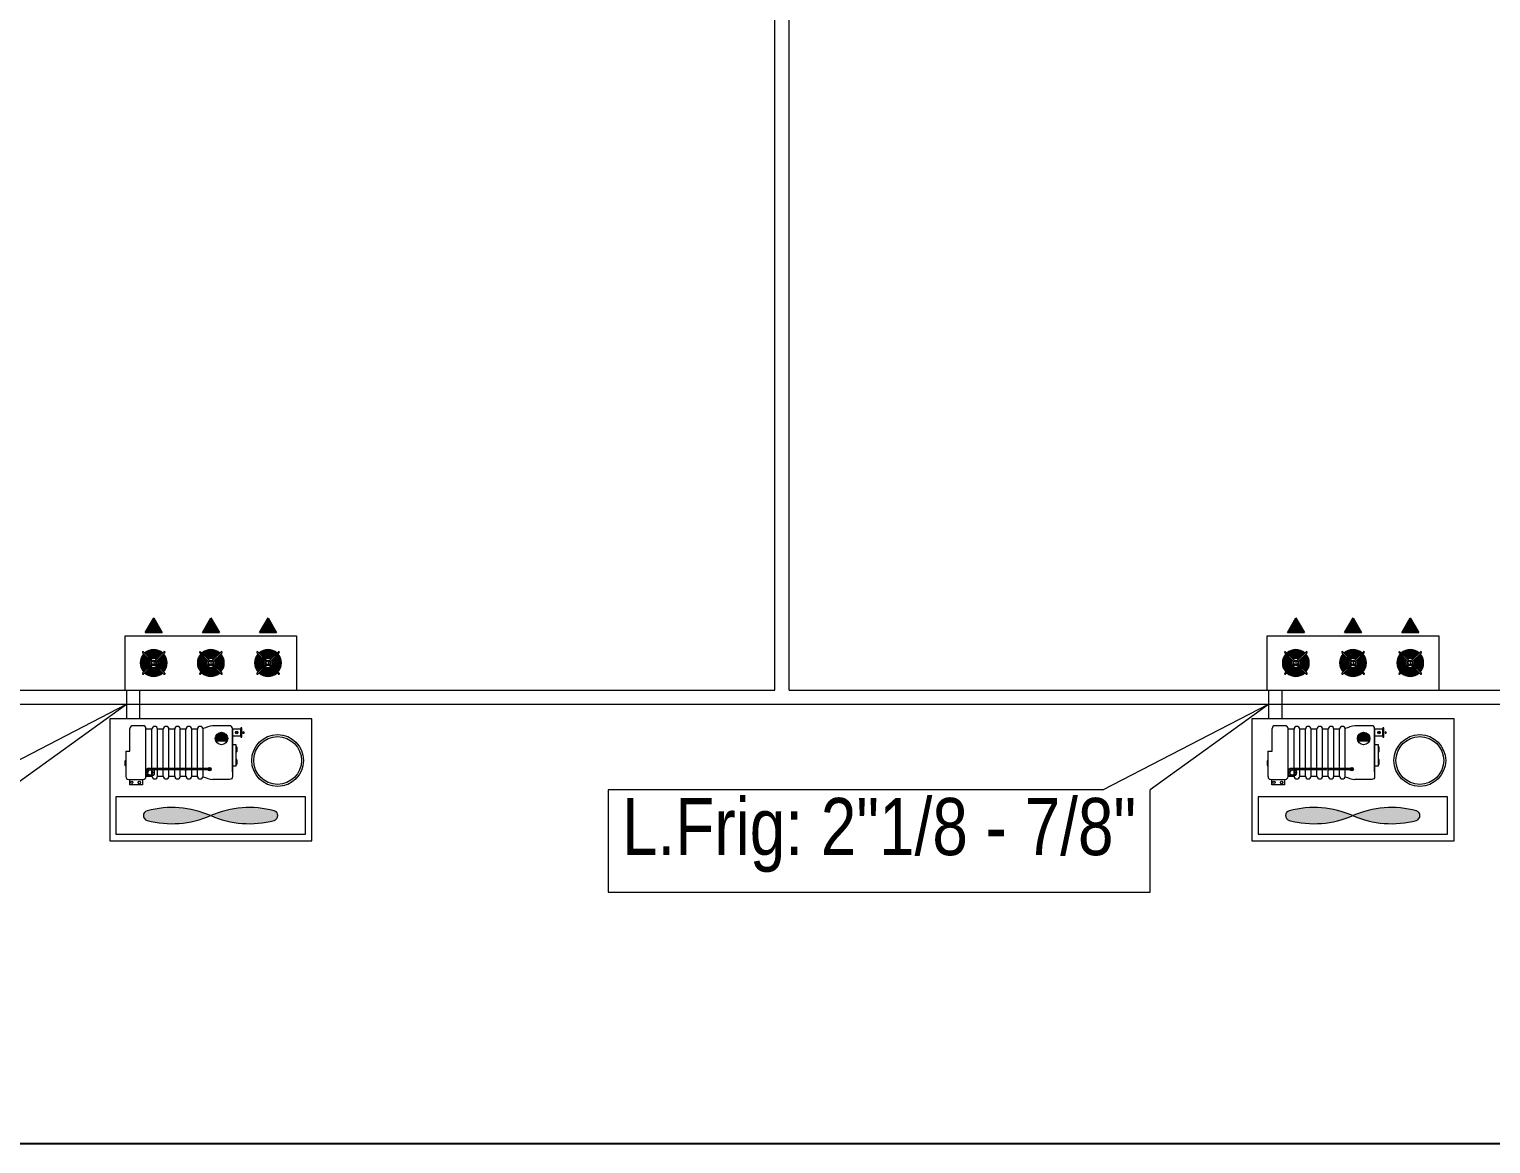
# Model space of a CAD drawing. Header units: millimetres. Extents: x 3417.1 to 3507.1, y 1298.2 to 1329.8.
# Drawn here: x 3467.01 to 3477.23, y 1298.18 to 1305.98 of the extents above; entities that cross this region are included whole.
import ezdxf

# ---------------------------------------------------------------- set-up
doc = ezdxf.new("R2010")
doc.units = ezdxf.units.MM
doc.linetypes.add('JIS_02_0.7', pattern=[1.35, 0.75, -0.6])
for name, color, linetype, lineweight in [('Contour', 7, 'Continuous', 9), ('Froid', 6, 'Continuous', 9), ('P.A.C', 112, 'Continuous', 13)]:
    doc.layers.add(name, color=color, linetype=linetype, lineweight=lineweight)
doc.styles.get("Standard").update_dxf_attribs({"font": 'arial.ttf'})

# ---------------------------------------------------------------- blocks, each defined once
blk = doc.blocks.new('GTEW')
at = {"layer": 'Froid'}
for points in [[(3467.817, 1301.759), (3467.936, 1301.759), (3467.876, 1301.86)], [(3468.217, 1301.759), (3468.336, 1301.759), (3468.276, 1301.86)], [(3468.617, 1301.759), (3468.736, 1301.759), (3468.676, 1301.86)], [(3475.807, 1301.759), (3475.926, 1301.759), (3475.866, 1301.86)], [(3476.207, 1301.759), (3476.326, 1301.759), (3476.266, 1301.86)], [(3476.607, 1301.759), (3476.726, 1301.759), (3476.666, 1301.86)]]:
    blk.add_hatch(color=256, dxfattribs=at).paths.add_polyline_path(points)
h = blk.add_hatch(color=256, dxfattribs=at)
h.dxf.hatch_style = 1
h.paths.add_polyline_path([(3468.39, 1301), (3468.309, 1301, -0.103921), (3468.306, 1301.017, -1), (3468.393, 1301.017, -0.103921)])
h = blk.add_hatch(color=256, dxfattribs=at)
h.dxf.hatch_style = 1
h.paths.add_polyline_path([(3468.508, 1301.055), (3468.503, 1301.053), (3468.503, 1301.064), (3468.508, 1301.062)])
h.paths.add_polyline_path([(3468.503, 1301.055), (3468.5, 1301.055), (3468.5, 1301.061), (3468.503, 1301.061)])
h.paths.add_polyline_path([(3468.503, 1301.053), (3468.5, 1301.053), (3468.5, 1301.055), (3468.503, 1301.055)])
h.paths.add_polyline_path([(3468.503, 1301.061), (3468.5, 1301.061), (3468.5, 1301.064), (3468.503, 1301.064)])
h = blk.add_hatch(color=256, dxfattribs=at)
h.dxf.hatch_style = 1
h.paths.add_polyline_path([(3476.38, 1301), (3476.299, 1301, -0.103921), (3476.296, 1301.017, -1), (3476.383, 1301.017, -0.103921)])
h = blk.add_hatch(color=256, dxfattribs=at)
h.dxf.hatch_style = 1
h.paths.add_polyline_path([(3476.498, 1301.055), (3476.493, 1301.053), (3476.493, 1301.064), (3476.498, 1301.062)])
h.paths.add_polyline_path([(3476.493, 1301.055), (3476.49, 1301.055), (3476.49, 1301.061), (3476.493, 1301.061)])
h.paths.add_polyline_path([(3476.493, 1301.053), (3476.49, 1301.053), (3476.49, 1301.055), (3476.493, 1301.055)])
h.paths.add_polyline_path([(3476.493, 1301.061), (3476.49, 1301.061), (3476.49, 1301.064), (3476.493, 1301.064)])
h = blk.add_hatch(color=256, dxfattribs=at)
h.dxf.hatch_style = 1
h.paths.add_polyline_path([(3467.834, 1300.757), (3467.834, 1300.754), (3467.823, 1300.754), (3467.823, 1300.775, 0.190781)])
h.paths.add_polyline_path([(3467.823, 1300.783), (3467.823, 1300.788, -0.414214), (3467.843, 1300.808), (3467.852, 1300.808, 0.376247)])
h.paths.add_polyline_path([(3467.863, 1300.805, 0.106016), (3467.852, 1300.808), (3467.863, 1300.808)])
h.paths.add_polyline_path([(3467.834, 1300.778), (3467.834, 1300.776, -0.041034), (3467.833, 1300.779, -0.427359), (3467.853, 1300.797, 0.398981)])
h = blk.add_hatch(color=256, dxfattribs=at)
h.dxf.hatch_style = 1
h.paths.add_polyline_path([(3468.259, 1300.802, -1), (3468.276, 1300.802, -1)])
h = blk.add_hatch(color=256, dxfattribs=at)
h.dxf.hatch_style = 1
h.paths.add_polyline_path([(3475.824, 1300.757), (3475.824, 1300.754), (3475.813, 1300.754), (3475.813, 1300.775, 0.190781)])
h.paths.add_polyline_path([(3475.813, 1300.783), (3475.813, 1300.788, -0.414214), (3475.833, 1300.808), (3475.842, 1300.808, 0.376247)])
h.paths.add_polyline_path([(3475.853, 1300.805, 0.106016), (3475.842, 1300.808), (3475.853, 1300.808)])
h.paths.add_polyline_path([(3475.824, 1300.778), (3475.824, 1300.776, -0.041034), (3475.823, 1300.779, -0.427359), (3475.843, 1300.797, 0.398981)])
h = blk.add_hatch(color=256, dxfattribs=at)
h.dxf.hatch_style = 1
h.paths.add_polyline_path([(3476.249, 1300.802, -1), (3476.266, 1300.802, -1)])
h = blk.add_hatch(color=256, dxfattribs=at)
h.dxf.hatch_style = 1
h.paths.add_polyline_path([(3467.863, 1300.754), (3467.839, 1300.754, -0.051406), (3467.834, 1300.757), (3467.834, 1300.776, 0.579239), (3467.863, 1300.765)])
h = blk.add_hatch(color=256, dxfattribs=at)
h.dxf.hatch_style = 1
h.paths.add_polyline_path([(3475.853, 1300.754), (3475.829, 1300.754, -0.051406), (3475.824, 1300.757), (3475.824, 1300.776, 0.579239), (3475.853, 1300.765)])
h = blk.add_hatch(color=256, dxfattribs=at)
h.dxf.hatch_style = 1
h.set_gradient(color1=(255, 0, 255), color2=(173, 173, 173), tint=1, name='SPHERICAL')
h.paths.add_polyline_path([(3468.274, 1300.478, 0.170197), (3468.718, 1300.444, 0.76774), (3468.718, 1300.512, 0.170197)])
h.paths.add_polyline_path([(3467.83, 1300.512, 0.76774), (3467.83, 1300.444, 0.170197), (3468.274, 1300.478, 0.170197)])
h = blk.add_hatch(color=256, dxfattribs=at)
h.dxf.hatch_style = 1
h.set_gradient(color1=(255, 0, 255), color2=(173, 173, 173), tint=1, name='SPHERICAL')
h.paths.add_polyline_path([(3476.264, 1300.478, 0.170197), (3476.708, 1300.444, 0.76774), (3476.708, 1300.512, 0.170197)])
h.paths.add_polyline_path([(3475.82, 1300.512, 0.76774), (3475.82, 1300.444, 0.170197), (3476.264, 1300.478, 0.170197)])
at = {"layer": 'Contour'}
for p, q in [((3472.221, 1301.356), (3472.221, 1311.156)), ((3472.321, 1301.356), (3472.321, 1311.156)), ((3464.331, 1301.356), (3472.221, 1301.356)), ((3472.321, 1301.356), (3480.211, 1301.356)), ((3424.281, 1301.256), (3504.281, 1301.256))]:
    blk.add_line(p, q, dxfattribs=at)
at = {"layer": 'Froid'}
for p, q in [((3467.817, 1301.759), (3467.876, 1301.86)), ((3467.876, 1301.86), (3467.936, 1301.759)), ((3468.217, 1301.759), (3468.276, 1301.86)), ((3468.276, 1301.86), (3468.336, 1301.759)), ((3468.617, 1301.759), (3468.676, 1301.86)), ((3468.676, 1301.86), (3468.736, 1301.759)), ((3475.807, 1301.759), (3475.866, 1301.86)), ((3475.866, 1301.86), (3475.926, 1301.759)), ((3476.207, 1301.759), (3476.266, 1301.86)), ((3476.266, 1301.86), (3476.326, 1301.759)), ((3476.607, 1301.759), (3476.666, 1301.86)), ((3476.666, 1301.86), (3476.726, 1301.759)), ((3467.676, 1301.735), (3468.876, 1301.735)), ((3467.676, 1301.356), (3467.676, 1301.735)), ((3467.817, 1301.759), (3467.936, 1301.759)), ((3468.217, 1301.759), (3468.336, 1301.759)), ((3468.617, 1301.759), (3468.736, 1301.759)), ((3468.876, 1301.735), (3468.876, 1301.356)), ((3475.666, 1301.735), (3476.866, 1301.735)), ((3475.666, 1301.356), (3475.666, 1301.735)), ((3475.807, 1301.759), (3475.926, 1301.759)), ((3476.207, 1301.759), (3476.326, 1301.759)), ((3476.607, 1301.759), (3476.726, 1301.759)), ((3476.866, 1301.735), (3476.866, 1301.356)), ((3467.676, 1301.356), (3468.876, 1301.356)), ((3467.777, 1301.356), (3467.777, 1301.154)), ((3475.666, 1301.356), (3476.866, 1301.356)), ((3475.767, 1301.356), (3475.767, 1301.154)), ((3467.802, 1301.106), (3467.73, 1301.106)), ((3475.792, 1301.106), (3475.72, 1301.106)), ((3467.71, 1300.928), (3467.71, 1301.086)), ((3467.822, 1300.75), (3467.822, 1301.086)), ((3467.863, 1300.754), (3467.863, 1301.082)), ((3467.903, 1300.754), (3467.903, 1301.082)), ((3467.943, 1300.754), (3467.943, 1301.082)), ((3467.983, 1300.754), (3467.983, 1301.082)), ((3468.023, 1300.754), (3468.023, 1301.082)), ((3468.062, 1300.754), (3468.062, 1301.082)), ((3468.102, 1300.754), (3468.102, 1301.082)), ((3468.142, 1300.754), (3468.142, 1301.082)), ((3468.182, 1300.754), (3468.182, 1301.082)), ((3468.222, 1301.086), (3468.221, 1301.086)), ((3468.222, 1300.754), (3468.222, 1301.082)), ((3468.5, 1301.064), (3468.503, 1301.064)), ((3468.5, 1301.062), (3468.5, 1301.055)), ((3468.503, 1301.061), (3468.5, 1301.061)), ((3468.503, 1301.055), (3468.5, 1301.055)), ((3468.5, 1301.053), (3468.503, 1301.053)), ((3468.503, 1301.064), (3468.503, 1301.053)), ((3468.508, 1301.062), (3468.503, 1301.064)), ((3468.503, 1301.053), (3468.508, 1301.055)), ((3468.508, 1301.055), (3468.508, 1301.062)), ((3475.7, 1300.928), (3475.7, 1301.086)), ((3475.812, 1300.75), (3475.812, 1301.086)), ((3475.853, 1300.754), (3475.853, 1301.082)), ((3475.893, 1300.754), (3475.893, 1301.082)), ((3475.933, 1300.754), (3475.933, 1301.082)), ((3475.973, 1300.754), (3475.973, 1301.082)), ((3476.013, 1300.754), (3476.013, 1301.082)), ((3476.052, 1300.754), (3476.052, 1301.082)), ((3476.092, 1300.754), (3476.092, 1301.082)), ((3476.132, 1300.754), (3476.132, 1301.082)), ((3476.172, 1300.754), (3476.172, 1301.082)), ((3476.212, 1301.086), (3476.211, 1301.086)), ((3476.212, 1300.754), (3476.212, 1301.082)), ((3476.49, 1301.064), (3476.493, 1301.064)), ((3476.49, 1301.062), (3476.49, 1301.055)), ((3476.493, 1301.061), (3476.49, 1301.061)), ((3476.493, 1301.055), (3476.49, 1301.055)), ((3476.49, 1301.053), (3476.493, 1301.053)), ((3476.493, 1301.064), (3476.493, 1301.053)), ((3476.498, 1301.062), (3476.493, 1301.064)), ((3476.493, 1301.053), (3476.498, 1301.055)), ((3476.498, 1301.055), (3476.498, 1301.062)), ((3467.681, 1300.928), (3467.681, 1300.75)), ((3467.681, 1300.928), (3467.71, 1300.928)), ((3468.309, 1301), (3468.39, 1301)), ((3468.459, 1300.948), (3468.453, 1300.948)), ((3468.453, 1300.94), (3468.459, 1300.94)), ((3468.459, 1300.934), (3468.453, 1300.934)), ((3475.671, 1300.928), (3475.671, 1300.75)), ((3475.671, 1300.928), (3475.7, 1300.928)), ((3476.299, 1301), (3476.38, 1301)), ((3476.449, 1300.948), (3476.443, 1300.948)), ((3476.443, 1300.94), (3476.449, 1300.94)), ((3476.449, 1300.934), (3476.443, 1300.934)), ((3467.675, 1300.852), (3467.681, 1300.852)), ((3467.681, 1300.845), (3467.675, 1300.845)), ((3467.675, 1300.838), (3467.681, 1300.838)), ((3468.257, 1300.808), (3467.843, 1300.808)), ((3468.459, 1300.859), (3468.453, 1300.859)), ((3468.453, 1300.852), (3468.456, 1300.852)), ((3468.453, 1300.852), (3468.459, 1300.852)), ((3468.459, 1300.845), (3468.453, 1300.845)), ((3475.665, 1300.852), (3475.671, 1300.852)), ((3475.671, 1300.845), (3475.665, 1300.845)), ((3475.665, 1300.838), (3475.671, 1300.838)), ((3476.247, 1300.808), (3475.833, 1300.808)), ((3476.449, 1300.859), (3476.443, 1300.859)), ((3476.443, 1300.852), (3476.446, 1300.852)), ((3476.443, 1300.852), (3476.449, 1300.852)), ((3476.449, 1300.845), (3476.443, 1300.845)), ((3467.701, 1300.73), (3467.802, 1300.73)), ((3468.091, 1300.797), (3467.874, 1300.797)), ((3468.256, 1300.797), (3468.106, 1300.797)), ((3468.222, 1300.75), (3468.221, 1300.75)), ((3475.691, 1300.73), (3475.792, 1300.73)), ((3476.081, 1300.797), (3475.864, 1300.797)), ((3476.246, 1300.797), (3476.096, 1300.797)), ((3476.212, 1300.75), (3476.211, 1300.75))]:
    blk.add_line(p, q, dxfattribs=at)
at = {"layer": 'Froid', "linetype": 'JIS_02_0.7'}
for p, q in [((3467.685, 1301.356), (3467.685, 1301.154)), ((3475.675, 1301.356), (3475.675, 1301.154))]:
    blk.add_line(p, q, dxfattribs=at)
at = {"layer": 'Froid', "color": 8}
for p, q in [((3466.526, 1300.657), (3467.685, 1301.256)), ((3467.685, 1301.255), (3466.857, 1300.657)), ((3474.516, 1300.657), (3475.675, 1301.256)), ((3475.675, 1301.255), (3474.847, 1300.657))]:
    blk.add_line(p, q, dxfattribs=at)
at = {"layer": 'Froid', "ltscale": 0.1}
for points in [[(3467.569, 1300.301), (3468.983, 1300.301), (3468.983, 1301.154), (3467.569, 1301.154)], [(3475.559, 1300.301), (3476.973, 1300.301), (3476.973, 1301.154), (3475.559, 1301.154)]]:
    blk.add_lwpolyline(points, close=True, dxfattribs=at)
at = {"layer": 'Froid'}
for points in [[(3468.427, 1300.784), (3468.427, 1301.086, 0.414214), (3468.407, 1301.106), (3468.288, 1301.106)], [(3476.417, 1300.784), (3476.417, 1301.086, 0.414214), (3476.397, 1301.106), (3476.278, 1301.106)], [(3468.427, 1301.052), (3468.427, 1300.75, -0.414214), (3468.407, 1300.73), (3468.288, 1300.73)], [(3476.417, 1301.052), (3476.417, 1300.75, -0.414214), (3476.397, 1300.73), (3476.278, 1300.73)]]:
    blk.add_lwpolyline(points, format="xyb", dxfattribs=at)
for points in [[(3467.863, 1301.082), (3467.822, 1301.082)], [(3467.943, 1301.082), (3467.903, 1301.082)], [(3468.023, 1301.082), (3467.983, 1301.082)], [(3468.102, 1301.082), (3468.062, 1301.082)], [(3468.182, 1301.082), (3468.142, 1301.082)], [(3468.5, 1301.064), (3468.5, 1301.053)], [(3475.853, 1301.082), (3475.812, 1301.082)], [(3475.933, 1301.082), (3475.893, 1301.082)], [(3476.013, 1301.082), (3475.973, 1301.082)], [(3476.092, 1301.082), (3476.052, 1301.082)], [(3476.172, 1301.082), (3476.132, 1301.082)], [(3476.49, 1301.064), (3476.49, 1301.053)], [(3467.822, 1300.754), (3467.863, 1300.754)], [(3467.903, 1300.754), (3467.943, 1300.754)], [(3467.983, 1300.754), (3468.023, 1300.754)], [(3468.062, 1300.754), (3468.102, 1300.754)], [(3468.142, 1300.754), (3468.182, 1300.754)], [(3475.812, 1300.754), (3475.853, 1300.754)], [(3475.893, 1300.754), (3475.933, 1300.754)], [(3475.973, 1300.754), (3476.013, 1300.754)], [(3476.052, 1300.754), (3476.092, 1300.754)], [(3476.132, 1300.754), (3476.172, 1300.754)]]:
    blk.add_lwpolyline(points, dxfattribs=at)
for points in [[(3468.427, 1301.036), (3468.485, 1301.036), (3468.485, 1301.082), (3468.427, 1301.082)], [(3468.485, 1301.025), (3468.492, 1301.025), (3468.492, 1301.092), (3468.485, 1301.092)], [(3476.417, 1301.036), (3476.475, 1301.036), (3476.475, 1301.082), (3476.417, 1301.082)], [(3476.475, 1301.025), (3476.482, 1301.025), (3476.482, 1301.092), (3476.475, 1301.092)], [(3468.427, 1300.826), (3468.453, 1300.826), (3468.453, 1300.972), (3468.427, 1300.972)], [(3476.417, 1300.826), (3476.443, 1300.826), (3476.443, 1300.972), (3476.417, 1300.972)], [(3467.709, 1300.73), (3467.797, 1300.73), (3467.797, 1300.692), (3467.709, 1300.692)], [(3475.699, 1300.73), (3475.787, 1300.73), (3475.787, 1300.692), (3475.699, 1300.692)], [(3467.612, 1300.348), (3468.937, 1300.348), (3468.937, 1300.608), (3467.612, 1300.608)], [(3475.602, 1300.348), (3476.927, 1300.348), (3476.927, 1300.608), (3475.602, 1300.608)]]:
    blk.add_lwpolyline(points, close=True, dxfattribs=at)
for points in [[(3468.459, 1300.928), (3468.459, 1300.954, 0.414214), (3468.455, 1300.958), (3468.453, 1300.958), (3468.453, 1300.924), (3468.455, 1300.924, 0.414214)], [(3476.449, 1300.928), (3476.449, 1300.954, 0.414214), (3476.445, 1300.958), (3476.443, 1300.958), (3476.443, 1300.924), (3476.445, 1300.924, 0.414214)], [(3467.675, 1300.857), (3467.675, 1300.831, 0.414214), (3467.679, 1300.827), (3467.681, 1300.827), (3467.681, 1300.861), (3467.679, 1300.861, 0.414214)], [(3468.459, 1300.839), (3468.459, 1300.866, 0.414214), (3468.455, 1300.87), (3468.453, 1300.87), (3468.453, 1300.835), (3468.455, 1300.835, 0.414214)], [(3475.665, 1300.857), (3475.665, 1300.831, 0.414214), (3475.669, 1300.827), (3475.671, 1300.827), (3475.671, 1300.861), (3475.669, 1300.861, 0.414214)], [(3476.449, 1300.839), (3476.449, 1300.866, 0.414214), (3476.445, 1300.87), (3476.443, 1300.87), (3476.443, 1300.835), (3476.445, 1300.835, 0.414214)]]:
    blk.add_lwpolyline(points, format="xyb", close=True, dxfattribs=at)
at = {"layer": 'Froid', "color": 8}
blk.add_lwpolyline([(3474.516, 1300.657), (3471.056, 1300.657), (3471.056, 1299.943), (3474.847, 1299.943), (3474.847, 1300.657)], dxfattribs=at)
at = {"layer": 'Froid'}
for centre, radius in [((3468.35, 1301.017), 0.0438), ((3468.457, 1301.059), 0.00872), ((3468.457, 1301.059), 0.00701), ((3468.457, 1301.059), 0.00439), ((3468.457, 1301.059), 0.00261), ((3468.743, 1300.863), 0.181), ((3468.743, 1300.863), 0.167), ((3476.34, 1301.017), 0.0438), ((3476.447, 1301.059), 0.00872), ((3476.447, 1301.059), 0.00701), ((3476.447, 1301.059), 0.00439), ((3476.447, 1301.059), 0.00261), ((3476.733, 1300.863), 0.181), ((3476.733, 1300.863), 0.167), ((3467.852, 1300.779), 0.0285), ((3468.267, 1300.802), 0.0121), ((3468.267, 1300.802), 0.0087), ((3475.842, 1300.779), 0.0285), ((3476.257, 1300.802), 0.0121), ((3476.257, 1300.802), 0.0087), ((3467.723, 1300.71), 0.00794), ((3467.776, 1300.709), 0.00852), ((3467.852, 1300.779), 0.0183), ((3475.713, 1300.71), 0.00794), ((3475.766, 1300.709), 0.00852), ((3475.842, 1300.779), 0.0183)]:
    blk.add_circle(centre, radius, dxfattribs=at)
for centre, radius, start, end in [((3467.73, 1301.086), 0.0199, 90, 180), ((3467.802, 1301.086), 0.0199, 0, 90), ((3468.374, 1300.701), 0.414, 101.9747, 111.5456), ((3475.72, 1301.086), 0.0199, 90, 180), ((3475.792, 1301.086), 0.0199, 0, 90), ((3476.364, 1300.701), 0.414, 101.9747, 111.5456), ((3467.883, 1301.082), 0.0199, 0, 180), ((3467.963, 1301.082), 0.0199, 0, 180), ((3468.043, 1301.082), 0.0199, 0, 180), ((3468.122, 1301.082), 0.0199, 0, 180), ((3468.202, 1301.082), 0.0199, 0, 180), ((3475.873, 1301.082), 0.0199, 0, 180), ((3475.953, 1301.082), 0.0199, 0, 180), ((3476.033, 1301.082), 0.0199, 0, 180), ((3476.112, 1301.082), 0.0199, 0, 180), ((3476.192, 1301.082), 0.0199, 0, 180), ((3467.843, 1300.788), 0.0199, 90, 180), ((3475.833, 1300.788), 0.0199, 90, 180), ((3467.701, 1300.75), 0.0199, 180, 270), ((3467.802, 1300.75), 0.0199, 270, 0), ((3467.854, 1300.778), 0.0199, 90, 180), ((3467.883, 1300.754), 0.0199, 180, 0), ((3467.963, 1300.754), 0.0199, 180, 0), ((3468.043, 1300.754), 0.0199, 180, 0), ((3468.091, 1300.795), 0.00199, 0, 90), ((3468.122, 1300.754), 0.0199, 180, 0), ((3468.106, 1300.795), 0.00199, 90, 180), ((3468.202, 1300.754), 0.0199, 180, 0), ((3468.374, 1301.134), 0.414, 248.4544, 258.0253), ((3475.691, 1300.75), 0.0199, 180, 270), ((3475.792, 1300.75), 0.0199, 270, 0), ((3475.844, 1300.778), 0.0199, 90, 180), ((3475.873, 1300.754), 0.0199, 180, 0), ((3475.953, 1300.754), 0.0199, 180, 0), ((3476.033, 1300.754), 0.0199, 180, 0), ((3476.081, 1300.795), 0.00199, 0, 90), ((3476.112, 1300.754), 0.0199, 180, 0), ((3476.096, 1300.795), 0.00199, 90, 180), ((3476.192, 1300.754), 0.0199, 180, 0), ((3476.364, 1301.134), 0.414, 248.4544, 258.0253), ((3467.839, 1300.478), 0.035, 104.9702, 255.0298), ((3468.004, 1299.861), 0.673, 66.3341, 104.9702), ((3468.545, 1299.861), 0.673, 75.0298, 113.6659), ((3468.709, 1300.478), 0.035, 284.9702, 75.0298), ((3475.829, 1300.478), 0.035, 104.9702, 255.0298), ((3475.994, 1299.861), 0.673, 66.3341, 104.9702), ((3476.535, 1299.861), 0.673, 75.0298, 113.6659), ((3476.699, 1300.478), 0.035, 284.9702, 75.0298), ((3468.004, 1301.094), 0.673, 255.0298, 293.6659), ((3468.545, 1301.094), 0.673, 246.3341, 284.9702), ((3475.994, 1301.094), 0.673, 255.0298, 293.6659), ((3476.535, 1301.094), 0.673, 246.3341, 284.9702)]:
    blk.add_arc(centre, radius, start, end, dxfattribs=at)
at = {"layer": 'P.A.C'}
for p, q in [((3467.86, 1301.556), (3467.798, 1301.617)), ((3467.866, 1301.562), (3467.804, 1301.624)), ((3467.886, 1301.562), (3467.948, 1301.624)), ((3467.893, 1301.556), (3467.954, 1301.617)), ((3468.26, 1301.556), (3468.198, 1301.617)), ((3468.266, 1301.562), (3468.204, 1301.624)), ((3468.286, 1301.562), (3468.348, 1301.624)), ((3468.293, 1301.556), (3468.354, 1301.617)), ((3468.66, 1301.556), (3468.598, 1301.617)), ((3468.666, 1301.562), (3468.604, 1301.624)), ((3468.686, 1301.562), (3468.748, 1301.624)), ((3468.693, 1301.556), (3468.754, 1301.617)), ((3475.85, 1301.556), (3475.788, 1301.617)), ((3475.856, 1301.562), (3475.794, 1301.624)), ((3475.876, 1301.562), (3475.938, 1301.624)), ((3475.883, 1301.556), (3475.944, 1301.617)), ((3476.25, 1301.556), (3476.188, 1301.617)), ((3476.256, 1301.562), (3476.194, 1301.624)), ((3476.276, 1301.562), (3476.338, 1301.624)), ((3476.283, 1301.556), (3476.344, 1301.617)), ((3476.65, 1301.556), (3476.588, 1301.617)), ((3476.656, 1301.562), (3476.594, 1301.624)), ((3476.676, 1301.562), (3476.738, 1301.624)), ((3476.683, 1301.556), (3476.744, 1301.617)), ((3467.86, 1301.535), (3467.798, 1301.473)), ((3467.866, 1301.529), (3467.804, 1301.467)), ((3467.867, 1301.555), (3467.858, 1301.545)), ((3467.867, 1301.536), (3467.858, 1301.545)), ((3467.867, 1301.555), (3467.876, 1301.564)), ((3467.867, 1301.536), (3467.876, 1301.527)), ((3467.885, 1301.555), (3467.876, 1301.564)), ((3467.876, 1301.564), (3467.876, 1301.527)), ((3467.885, 1301.536), (3467.876, 1301.527)), ((3467.885, 1301.555), (3467.895, 1301.545)), ((3467.885, 1301.536), (3467.895, 1301.545)), ((3467.886, 1301.529), (3467.948, 1301.467)), ((3467.893, 1301.535), (3467.954, 1301.473)), ((3468.26, 1301.535), (3468.198, 1301.473)), ((3468.266, 1301.529), (3468.204, 1301.467)), ((3468.267, 1301.555), (3468.258, 1301.545)), ((3468.267, 1301.536), (3468.258, 1301.545)), ((3468.267, 1301.555), (3468.276, 1301.564)), ((3468.267, 1301.536), (3468.276, 1301.527)), ((3468.285, 1301.555), (3468.276, 1301.564)), ((3468.276, 1301.564), (3468.276, 1301.527)), ((3468.285, 1301.536), (3468.276, 1301.527)), ((3468.285, 1301.555), (3468.295, 1301.545)), ((3468.285, 1301.536), (3468.295, 1301.545)), ((3468.286, 1301.529), (3468.348, 1301.467)), ((3468.293, 1301.535), (3468.354, 1301.473)), ((3468.66, 1301.535), (3468.598, 1301.473)), ((3468.666, 1301.529), (3468.604, 1301.467)), ((3468.667, 1301.555), (3468.658, 1301.545)), ((3468.667, 1301.536), (3468.658, 1301.545)), ((3468.667, 1301.555), (3468.676, 1301.564)), ((3468.667, 1301.536), (3468.676, 1301.527)), ((3468.685, 1301.555), (3468.676, 1301.564)), ((3468.676, 1301.564), (3468.676, 1301.527)), ((3468.685, 1301.536), (3468.676, 1301.527)), ((3468.685, 1301.555), (3468.695, 1301.545)), ((3468.685, 1301.536), (3468.695, 1301.545)), ((3468.686, 1301.529), (3468.748, 1301.467)), ((3468.693, 1301.535), (3468.754, 1301.473)), ((3475.85, 1301.535), (3475.788, 1301.473)), ((3475.856, 1301.529), (3475.794, 1301.467)), ((3475.857, 1301.555), (3475.848, 1301.545)), ((3475.857, 1301.536), (3475.848, 1301.545)), ((3475.857, 1301.555), (3475.866, 1301.564)), ((3475.857, 1301.536), (3475.866, 1301.527)), ((3475.875, 1301.555), (3475.866, 1301.564)), ((3475.866, 1301.564), (3475.866, 1301.527)), ((3475.875, 1301.536), (3475.866, 1301.527)), ((3475.875, 1301.555), (3475.885, 1301.545)), ((3475.875, 1301.536), (3475.885, 1301.545)), ((3475.876, 1301.529), (3475.938, 1301.467)), ((3475.883, 1301.535), (3475.944, 1301.473)), ((3476.25, 1301.535), (3476.188, 1301.473)), ((3476.256, 1301.529), (3476.194, 1301.467)), ((3476.257, 1301.555), (3476.248, 1301.545)), ((3476.257, 1301.536), (3476.248, 1301.545)), ((3476.257, 1301.555), (3476.266, 1301.564)), ((3476.257, 1301.536), (3476.266, 1301.527)), ((3476.275, 1301.555), (3476.266, 1301.564)), ((3476.266, 1301.564), (3476.266, 1301.527)), ((3476.275, 1301.536), (3476.266, 1301.527)), ((3476.275, 1301.555), (3476.285, 1301.545)), ((3476.275, 1301.536), (3476.285, 1301.545)), ((3476.276, 1301.529), (3476.338, 1301.467)), ((3476.283, 1301.535), (3476.344, 1301.473)), ((3476.65, 1301.535), (3476.588, 1301.473)), ((3476.656, 1301.529), (3476.594, 1301.467)), ((3476.657, 1301.555), (3476.648, 1301.545)), ((3476.657, 1301.536), (3476.648, 1301.545)), ((3476.657, 1301.555), (3476.666, 1301.564)), ((3476.657, 1301.536), (3476.666, 1301.527)), ((3476.675, 1301.555), (3476.666, 1301.564)), ((3476.666, 1301.564), (3476.666, 1301.527)), ((3476.675, 1301.536), (3476.666, 1301.527)), ((3476.675, 1301.555), (3476.685, 1301.545)), ((3476.675, 1301.536), (3476.685, 1301.545)), ((3476.676, 1301.529), (3476.738, 1301.467)), ((3476.683, 1301.535), (3476.744, 1301.473))]:
    blk.add_line(p, q, dxfattribs=at)
for centre, radius in [((3467.801, 1301.621), 0.00189), ((3467.951, 1301.621), 0.00189), ((3468.201, 1301.621), 0.00189), ((3468.351, 1301.621), 0.00189), ((3468.601, 1301.621), 0.00189), ((3468.751, 1301.621), 0.00189), ((3475.791, 1301.621), 0.00189), ((3475.941, 1301.621), 0.00189), ((3476.191, 1301.621), 0.00189), ((3476.341, 1301.621), 0.00189), ((3476.591, 1301.621), 0.00189), ((3476.741, 1301.621), 0.00189), ((3467.876, 1301.545), 0.0194), ((3468.276, 1301.545), 0.0194), ((3468.676, 1301.545), 0.0194), ((3475.866, 1301.545), 0.0194), ((3476.266, 1301.545), 0.0194), ((3476.666, 1301.545), 0.0194), ((3467.801, 1301.47), 0.00189), ((3467.951, 1301.47), 0.00189), ((3468.201, 1301.47), 0.00189), ((3468.351, 1301.47), 0.00189), ((3468.601, 1301.47), 0.00189), ((3468.751, 1301.47), 0.00189), ((3475.791, 1301.47), 0.00189), ((3475.941, 1301.47), 0.00189), ((3476.191, 1301.47), 0.00189), ((3476.341, 1301.47), 0.00189), ((3476.591, 1301.47), 0.00189), ((3476.741, 1301.47), 0.00189)]:
    blk.add_circle(centre, radius, dxfattribs=at)
for centre, start, end in [((3467.801, 1301.621), 45, 225), ((3467.951, 1301.621), 315, 135), ((3468.201, 1301.621), 45, 225), ((3468.351, 1301.621), 315, 135), ((3468.601, 1301.621), 45, 225), ((3468.751, 1301.621), 315, 135), ((3475.791, 1301.621), 45, 225), ((3475.941, 1301.621), 315, 135), ((3476.191, 1301.621), 45, 225), ((3476.341, 1301.621), 315, 135), ((3476.591, 1301.621), 45, 225), ((3476.741, 1301.621), 315, 135), ((3467.801, 1301.47), 135, 315), ((3467.951, 1301.47), 225, 45), ((3468.201, 1301.47), 135, 315), ((3468.351, 1301.47), 225, 45), ((3468.601, 1301.47), 135, 315), ((3468.751, 1301.47), 225, 45), ((3475.791, 1301.47), 135, 315), ((3475.941, 1301.47), 225, 45), ((3476.191, 1301.47), 135, 315), ((3476.341, 1301.47), 225, 45), ((3476.591, 1301.47), 135, 315), ((3476.741, 1301.47), 225, 45)]:
    blk.add_arc(centre, 0.00436, start, end, dxfattribs=at)
at = {"layer": 'P.A.C', "color": 6}
for centre, radius, start, end in [((3467.876, 1301.545), 0.0939, 47.6609, 132.3391), ((3467.876, 1301.545), 0.0877, 47.8494, 132.1506), ((3467.876, 1301.545), 0.0815, 48.0668, 131.9332), ((3467.876, 1301.545), 0.0753, 48.32, 131.68), ((3468.276, 1301.545), 0.0939, 47.6609, 132.3391), ((3468.276, 1301.545), 0.0877, 47.8494, 132.1506), ((3468.276, 1301.545), 0.0815, 48.0668, 131.9332), ((3468.276, 1301.545), 0.0753, 48.32, 131.68), ((3468.676, 1301.545), 0.0939, 47.6609, 132.3391), ((3468.676, 1301.545), 0.0877, 47.8494, 132.1506), ((3468.676, 1301.545), 0.0815, 48.0668, 131.9332), ((3468.676, 1301.545), 0.0753, 48.32, 131.68), ((3475.866, 1301.545), 0.0939, 47.6609, 132.3391), ((3475.866, 1301.545), 0.0877, 47.8494, 132.1506), ((3475.866, 1301.545), 0.0815, 48.0668, 131.9332), ((3475.866, 1301.545), 0.0753, 48.32, 131.68), ((3476.266, 1301.545), 0.0939, 47.6609, 132.3391), ((3476.266, 1301.545), 0.0877, 47.8494, 132.1506), ((3476.266, 1301.545), 0.0815, 48.0668, 131.9332), ((3476.266, 1301.545), 0.0753, 48.32, 131.68), ((3476.666, 1301.545), 0.0939, 47.6609, 132.3391), ((3476.666, 1301.545), 0.0877, 47.8494, 132.1506), ((3476.666, 1301.545), 0.0815, 48.0668, 131.9332), ((3476.666, 1301.545), 0.0753, 48.32, 131.68), ((3467.876, 1301.545), 0.0939, 137.6609, 222.3391), ((3467.876, 1301.545), 0.0877, 137.8494, 222.1506), ((3467.876, 1301.545), 0.0815, 138.0668, 221.9332), ((3467.876, 1301.545), 0.0753, 138.32, 221.68), ((3467.876, 1301.545), 0.0691, 138.6189, 221.3811), ((3467.876, 1301.545), 0.0629, 138.9769, 221.0231), ((3467.876, 1301.545), 0.0567, 139.4136, 220.5864), ((3467.876, 1301.545), 0.0505, 139.9582, 220.0418), ((3467.876, 1301.545), 0.0691, 48.6189, 131.3811), ((3467.876, 1301.545), 0.0442, 140.6565, 219.3435), ((3467.876, 1301.545), 0.0629, 48.9769, 131.0231), ((3467.876, 1301.545), 0.038, 141.584, 218.416), ((3467.876, 1301.545), 0.0567, 49.4136, 130.5864), ((3467.876, 1301.545), 0.0505, 49.9582, 130.0418), ((3467.876, 1301.545), 0.0318, 142.8767, 217.1233), ((3467.876, 1301.545), 0.0442, 50.6565, 129.3435), ((3467.876, 1301.545), 0.038, 51.584, 128.416), ((3467.876, 1301.545), 0.038, 231.584, 308.416), ((3467.876, 1301.545), 0.0318, 52.8767, 127.1233), ((3467.876, 1301.545), 0.0318, 232.8767, 307.1233), ((3467.876, 1301.545), 0.0318, 322.8767, 37.1233), ((3467.876, 1301.545), 0.038, 321.584, 38.416), ((3467.876, 1301.545), 0.0442, 320.6565, 39.3435), ((3467.876, 1301.545), 0.0505, 319.9582, 40.0418), ((3467.876, 1301.545), 0.0567, 319.4136, 40.5864), ((3467.876, 1301.545), 0.0629, 318.9769, 41.0231), ((3467.876, 1301.545), 0.0691, 318.6189, 41.3811), ((3467.876, 1301.545), 0.0753, 318.32, 41.68), ((3467.876, 1301.545), 0.0815, 318.0668, 41.9332), ((3467.876, 1301.545), 0.0877, 317.8494, 42.1506), ((3467.876, 1301.545), 0.0939, 317.6609, 42.3391), ((3468.276, 1301.545), 0.0939, 137.6609, 222.3391), ((3468.276, 1301.545), 0.0877, 137.8494, 222.1506), ((3468.276, 1301.545), 0.0815, 138.0668, 221.9332), ((3468.276, 1301.545), 0.0753, 138.32, 221.68), ((3468.276, 1301.545), 0.0691, 138.6189, 221.3811), ((3468.276, 1301.545), 0.0629, 138.9769, 221.0231), ((3468.276, 1301.545), 0.0567, 139.4136, 220.5864), ((3468.276, 1301.545), 0.0505, 139.9582, 220.0418), ((3468.276, 1301.545), 0.0691, 48.6189, 131.3811), ((3468.276, 1301.545), 0.0442, 140.6565, 219.3435), ((3468.276, 1301.545), 0.0629, 48.9769, 131.0231), ((3468.276, 1301.545), 0.038, 141.584, 218.416), ((3468.276, 1301.545), 0.0567, 49.4136, 130.5864), ((3468.276, 1301.545), 0.0505, 49.9582, 130.0418), ((3468.276, 1301.545), 0.0318, 142.8767, 217.1233), ((3468.276, 1301.545), 0.0442, 50.6565, 129.3435), ((3468.276, 1301.545), 0.038, 51.584, 128.416), ((3468.276, 1301.545), 0.038, 231.584, 308.416), ((3468.276, 1301.545), 0.0318, 52.8767, 127.1233), ((3468.276, 1301.545), 0.0318, 232.8767, 307.1233), ((3468.276, 1301.545), 0.0318, 322.8767, 37.1233), ((3468.276, 1301.545), 0.038, 321.584, 38.416), ((3468.276, 1301.545), 0.0442, 320.6565, 39.3435), ((3468.276, 1301.545), 0.0505, 319.9582, 40.0418), ((3468.276, 1301.545), 0.0567, 319.4136, 40.5864), ((3468.276, 1301.545), 0.0629, 318.9769, 41.0231), ((3468.276, 1301.545), 0.0691, 318.6189, 41.3811), ((3468.276, 1301.545), 0.0753, 318.32, 41.68), ((3468.276, 1301.545), 0.0815, 318.0668, 41.9332), ((3468.276, 1301.545), 0.0877, 317.8494, 42.1506), ((3468.276, 1301.545), 0.0939, 317.6609, 42.3391), ((3468.676, 1301.545), 0.0939, 137.6609, 222.3391), ((3468.676, 1301.545), 0.0877, 137.8494, 222.1506), ((3468.676, 1301.545), 0.0815, 138.0668, 221.9332), ((3468.676, 1301.545), 0.0753, 138.32, 221.68), ((3468.676, 1301.545), 0.0691, 138.6189, 221.3811), ((3468.676, 1301.545), 0.0629, 138.9769, 221.0231), ((3468.676, 1301.545), 0.0567, 139.4136, 220.5864), ((3468.676, 1301.545), 0.0505, 139.9582, 220.0418), ((3468.676, 1301.545), 0.0691, 48.6189, 131.3811), ((3468.676, 1301.545), 0.0442, 140.6565, 219.3435), ((3468.676, 1301.545), 0.0629, 48.9769, 131.0231), ((3468.676, 1301.545), 0.038, 141.584, 218.416), ((3468.676, 1301.545), 0.0567, 49.4136, 130.5864), ((3468.676, 1301.545), 0.0505, 49.9582, 130.0418), ((3468.676, 1301.545), 0.0318, 142.8767, 217.1233), ((3468.676, 1301.545), 0.0442, 50.6565, 129.3435), ((3468.676, 1301.545), 0.038, 51.584, 128.416), ((3468.676, 1301.545), 0.038, 231.584, 308.416), ((3468.676, 1301.545), 0.0318, 52.8767, 127.1233), ((3468.676, 1301.545), 0.0318, 232.8767, 307.1233), ((3468.676, 1301.545), 0.0318, 322.8767, 37.1233), ((3468.676, 1301.545), 0.038, 321.584, 38.416), ((3468.676, 1301.545), 0.0442, 320.6565, 39.3435), ((3468.676, 1301.545), 0.0505, 319.9582, 40.0418), ((3468.676, 1301.545), 0.0567, 319.4136, 40.5864), ((3468.676, 1301.545), 0.0629, 318.9769, 41.0231), ((3468.676, 1301.545), 0.0691, 318.6189, 41.3811), ((3468.676, 1301.545), 0.0753, 318.32, 41.68), ((3468.676, 1301.545), 0.0815, 318.0668, 41.9332), ((3468.676, 1301.545), 0.0877, 317.8494, 42.1506), ((3468.676, 1301.545), 0.0939, 317.6609, 42.3391), ((3475.866, 1301.545), 0.0939, 137.6609, 222.3391), ((3475.866, 1301.545), 0.0877, 137.8494, 222.1506), ((3475.866, 1301.545), 0.0815, 138.0668, 221.9332), ((3475.866, 1301.545), 0.0753, 138.32, 221.68), ((3475.866, 1301.545), 0.0691, 138.6189, 221.3811), ((3475.866, 1301.545), 0.0629, 138.9769, 221.0231), ((3475.866, 1301.545), 0.0567, 139.4136, 220.5864), ((3475.866, 1301.545), 0.0505, 139.9582, 220.0418), ((3475.866, 1301.545), 0.0691, 48.6189, 131.3811), ((3475.866, 1301.545), 0.0442, 140.6565, 219.3435), ((3475.866, 1301.545), 0.0629, 48.9769, 131.0231), ((3475.866, 1301.545), 0.038, 141.584, 218.416), ((3475.866, 1301.545), 0.0567, 49.4136, 130.5864), ((3475.866, 1301.545), 0.0505, 49.9582, 130.0418), ((3475.866, 1301.545), 0.0318, 142.8767, 217.1233), ((3475.866, 1301.545), 0.0442, 50.6565, 129.3435), ((3475.866, 1301.545), 0.038, 51.584, 128.416), ((3475.866, 1301.545), 0.038, 231.584, 308.416), ((3475.866, 1301.545), 0.0318, 52.8767, 127.1233), ((3475.866, 1301.545), 0.0318, 232.8767, 307.1233), ((3475.866, 1301.545), 0.0318, 322.8767, 37.1233), ((3475.866, 1301.545), 0.038, 321.584, 38.416), ((3475.866, 1301.545), 0.0442, 320.6565, 39.3435), ((3475.866, 1301.545), 0.0505, 319.9582, 40.0418), ((3475.866, 1301.545), 0.0567, 319.4136, 40.5864), ((3475.866, 1301.545), 0.0629, 318.9769, 41.0231), ((3475.866, 1301.545), 0.0691, 318.6189, 41.3811), ((3475.866, 1301.545), 0.0753, 318.32, 41.68), ((3475.866, 1301.545), 0.0815, 318.0668, 41.9332), ((3475.866, 1301.545), 0.0877, 317.8494, 42.1506), ((3475.866, 1301.545), 0.0939, 317.6609, 42.3391), ((3476.266, 1301.545), 0.0939, 137.6609, 222.3391), ((3476.266, 1301.545), 0.0877, 137.8494, 222.1506), ((3476.266, 1301.545), 0.0815, 138.0668, 221.9332), ((3476.266, 1301.545), 0.0753, 138.32, 221.68), ((3476.266, 1301.545), 0.0691, 138.6189, 221.3811), ((3476.266, 1301.545), 0.0629, 138.9769, 221.0231), ((3476.266, 1301.545), 0.0567, 139.4136, 220.5864), ((3476.266, 1301.545), 0.0505, 139.9582, 220.0418), ((3476.266, 1301.545), 0.0691, 48.6189, 131.3811), ((3476.266, 1301.545), 0.0442, 140.6565, 219.3435), ((3476.266, 1301.545), 0.0629, 48.9769, 131.0231), ((3476.266, 1301.545), 0.038, 141.584, 218.416), ((3476.266, 1301.545), 0.0567, 49.4136, 130.5864), ((3476.266, 1301.545), 0.0505, 49.9582, 130.0418), ((3476.266, 1301.545), 0.0318, 142.8767, 217.1233), ((3476.266, 1301.545), 0.0442, 50.6565, 129.3435), ((3476.266, 1301.545), 0.038, 51.584, 128.416), ((3476.266, 1301.545), 0.038, 231.584, 308.416), ((3476.266, 1301.545), 0.0318, 52.8767, 127.1233), ((3476.266, 1301.545), 0.0318, 232.8767, 307.1233), ((3476.266, 1301.545), 0.0318, 322.8767, 37.1233), ((3476.266, 1301.545), 0.038, 321.584, 38.416), ((3476.266, 1301.545), 0.0442, 320.6565, 39.3435), ((3476.266, 1301.545), 0.0505, 319.9582, 40.0418), ((3476.266, 1301.545), 0.0567, 319.4136, 40.5864), ((3476.266, 1301.545), 0.0629, 318.9769, 41.0231), ((3476.266, 1301.545), 0.0691, 318.6189, 41.3811), ((3476.266, 1301.545), 0.0753, 318.32, 41.68), ((3476.266, 1301.545), 0.0815, 318.0668, 41.9332), ((3476.266, 1301.545), 0.0877, 317.8494, 42.1506), ((3476.266, 1301.545), 0.0939, 317.6609, 42.3391), ((3476.666, 1301.545), 0.0939, 137.6609, 222.3391), ((3476.666, 1301.545), 0.0877, 137.8494, 222.1506), ((3476.666, 1301.545), 0.0815, 138.0668, 221.9332), ((3476.666, 1301.545), 0.0753, 138.32, 221.68), ((3476.666, 1301.545), 0.0691, 138.6189, 221.3811), ((3476.666, 1301.545), 0.0629, 138.9769, 221.0231), ((3476.666, 1301.545), 0.0567, 139.4136, 220.5864), ((3476.666, 1301.545), 0.0505, 139.9582, 220.0418), ((3476.666, 1301.545), 0.0691, 48.6189, 131.3811), ((3476.666, 1301.545), 0.0442, 140.6565, 219.3435), ((3476.666, 1301.545), 0.0629, 48.9769, 131.0231), ((3476.666, 1301.545), 0.038, 141.584, 218.416), ((3476.666, 1301.545), 0.0567, 49.4136, 130.5864), ((3476.666, 1301.545), 0.0505, 49.9582, 130.0418), ((3476.666, 1301.545), 0.0318, 142.8767, 217.1233), ((3476.666, 1301.545), 0.0442, 50.6565, 129.3435), ((3476.666, 1301.545), 0.038, 51.584, 128.416), ((3476.666, 1301.545), 0.038, 231.584, 308.416), ((3476.666, 1301.545), 0.0318, 52.8767, 127.1233), ((3476.666, 1301.545), 0.0318, 232.8767, 307.1233), ((3476.666, 1301.545), 0.0318, 322.8767, 37.1233), ((3476.666, 1301.545), 0.038, 321.584, 38.416), ((3476.666, 1301.545), 0.0442, 320.6565, 39.3435), ((3476.666, 1301.545), 0.0505, 319.9582, 40.0418), ((3476.666, 1301.545), 0.0567, 319.4136, 40.5864), ((3476.666, 1301.545), 0.0629, 318.9769, 41.0231), ((3476.666, 1301.545), 0.0691, 318.6189, 41.3811), ((3476.666, 1301.545), 0.0753, 318.32, 41.68), ((3476.666, 1301.545), 0.0815, 318.0668, 41.9332), ((3476.666, 1301.545), 0.0877, 317.8494, 42.1506), ((3476.666, 1301.545), 0.0939, 317.6609, 42.3391), ((3467.876, 1301.545), 0.0939, 227.6609, 312.3391), ((3467.876, 1301.545), 0.0877, 227.8494, 312.1506), ((3467.876, 1301.545), 0.0815, 228.0668, 311.9332), ((3467.876, 1301.545), 0.0753, 228.32, 311.68), ((3467.876, 1301.545), 0.0691, 228.6189, 311.3811), ((3467.876, 1301.545), 0.0629, 228.9769, 311.0231), ((3467.876, 1301.545), 0.0567, 229.4136, 310.5864), ((3467.876, 1301.545), 0.0505, 229.9582, 310.0418), ((3467.876, 1301.545), 0.0442, 230.6565, 309.3435), ((3468.276, 1301.545), 0.0939, 227.6609, 312.3391), ((3468.276, 1301.545), 0.0877, 227.8494, 312.1506), ((3468.276, 1301.545), 0.0815, 228.0668, 311.9332), ((3468.276, 1301.545), 0.0753, 228.32, 311.68), ((3468.276, 1301.545), 0.0691, 228.6189, 311.3811), ((3468.276, 1301.545), 0.0629, 228.9769, 311.0231), ((3468.276, 1301.545), 0.0567, 229.4136, 310.5864), ((3468.276, 1301.545), 0.0505, 229.9582, 310.0418), ((3468.276, 1301.545), 0.0442, 230.6565, 309.3435), ((3468.676, 1301.545), 0.0939, 227.6609, 312.3391), ((3468.676, 1301.545), 0.0877, 227.8494, 312.1506), ((3468.676, 1301.545), 0.0815, 228.0668, 311.9332), ((3468.676, 1301.545), 0.0753, 228.32, 311.68), ((3468.676, 1301.545), 0.0691, 228.6189, 311.3811), ((3468.676, 1301.545), 0.0629, 228.9769, 311.0231), ((3468.676, 1301.545), 0.0567, 229.4136, 310.5864), ((3468.676, 1301.545), 0.0505, 229.9582, 310.0418), ((3468.676, 1301.545), 0.0442, 230.6565, 309.3435), ((3475.866, 1301.545), 0.0939, 227.6609, 312.3391), ((3475.866, 1301.545), 0.0877, 227.8494, 312.1506), ((3475.866, 1301.545), 0.0815, 228.0668, 311.9332), ((3475.866, 1301.545), 0.0753, 228.32, 311.68), ((3475.866, 1301.545), 0.0691, 228.6189, 311.3811), ((3475.866, 1301.545), 0.0629, 228.9769, 311.0231), ((3475.866, 1301.545), 0.0567, 229.4136, 310.5864), ((3475.866, 1301.545), 0.0505, 229.9582, 310.0418), ((3475.866, 1301.545), 0.0442, 230.6565, 309.3435), ((3476.266, 1301.545), 0.0939, 227.6609, 312.3391), ((3476.266, 1301.545), 0.0877, 227.8494, 312.1506), ((3476.266, 1301.545), 0.0815, 228.0668, 311.9332), ((3476.266, 1301.545), 0.0753, 228.32, 311.68), ((3476.266, 1301.545), 0.0691, 228.6189, 311.3811), ((3476.266, 1301.545), 0.0629, 228.9769, 311.0231), ((3476.266, 1301.545), 0.0567, 229.4136, 310.5864), ((3476.266, 1301.545), 0.0505, 229.9582, 310.0418), ((3476.266, 1301.545), 0.0442, 230.6565, 309.3435), ((3476.666, 1301.545), 0.0939, 227.6609, 312.3391), ((3476.666, 1301.545), 0.0877, 227.8494, 312.1506), ((3476.666, 1301.545), 0.0815, 228.0668, 311.9332), ((3476.666, 1301.545), 0.0753, 228.32, 311.68), ((3476.666, 1301.545), 0.0691, 228.6189, 311.3811), ((3476.666, 1301.545), 0.0629, 228.9769, 311.0231), ((3476.666, 1301.545), 0.0567, 229.4136, 310.5864), ((3476.666, 1301.545), 0.0505, 229.9582, 310.0418), ((3476.666, 1301.545), 0.0442, 230.6565, 309.3435)]:
    blk.add_arc(centre, radius, start, end, dxfattribs=at)
at = {"layer": 'Froid', "width": 0.8}
blk.add_text('L.Frig: 2"1/8 - 7/8"', height=0.4, dxfattribs=at).set_placement((3471.152, 1300.201))

msp = doc.modelspace()

# ---------------------------------------------------------------- linework, layer by layer
at = {"color": 8}
msp.add_lwpolyline([(3417.062, 1329.838), (3507.106, 1329.838), (3507.106, 1298.182), (3417.062, 1298.182)], close=True, dxfattribs=at)

# ---------------------------------------------------------------- block references
at = {"layer": 'Froid'}
msp.add_blockref('GTEW', (0, 0), dxfattribs=at)

doc.saveas('drawing.dxf')
